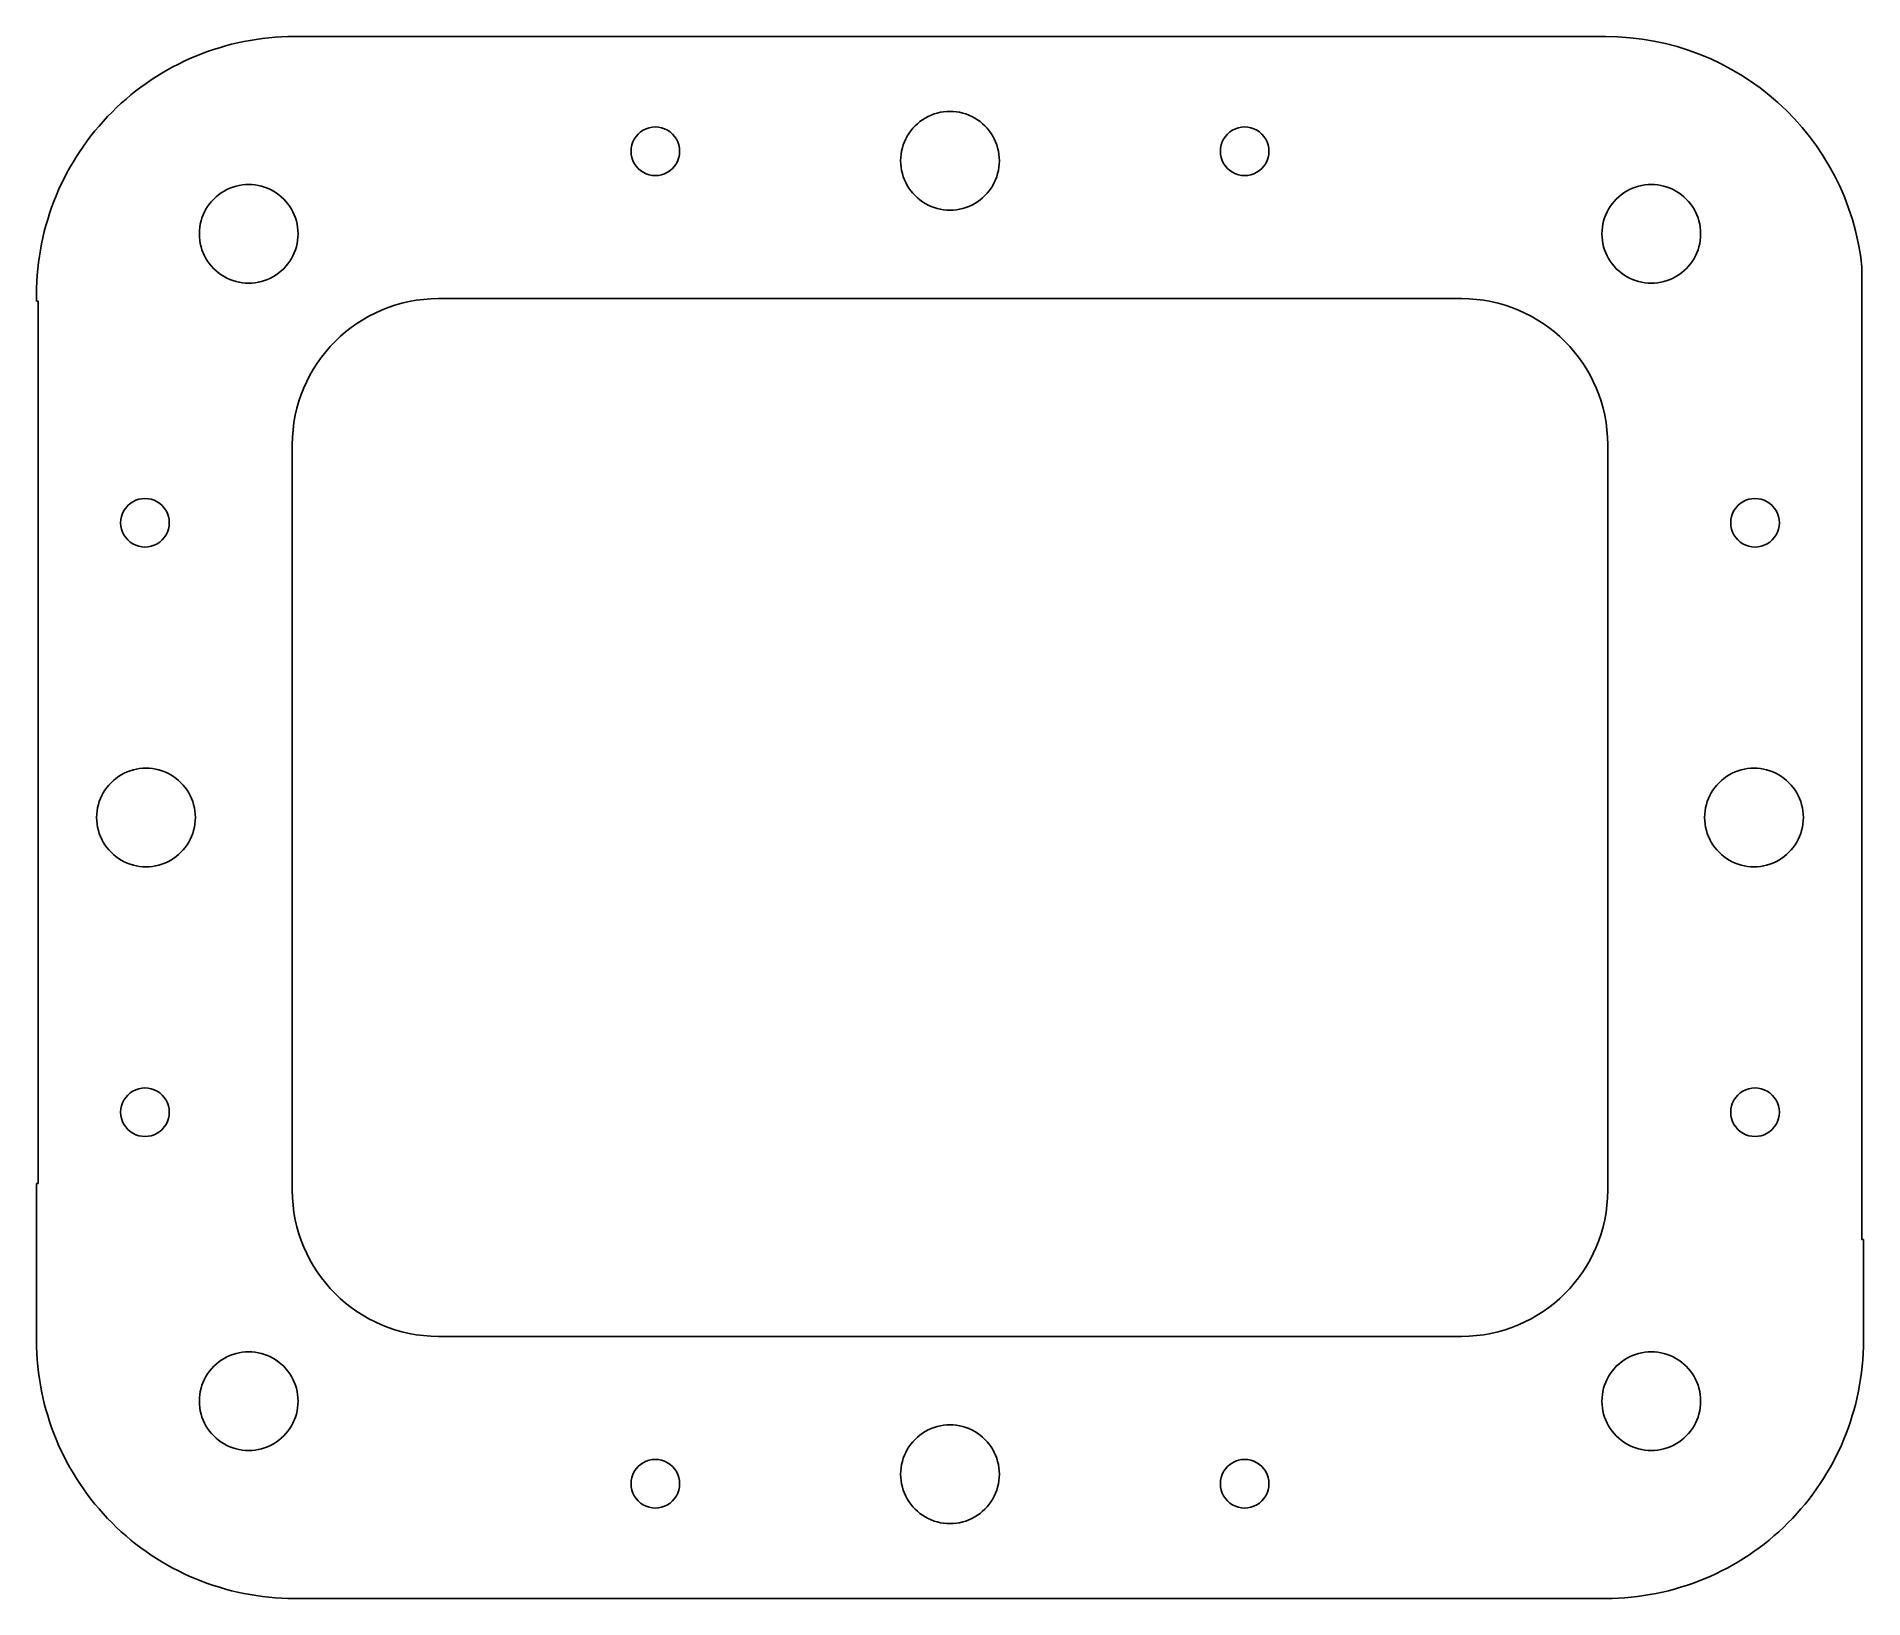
# Model space of a CAD drawing. Extents: x -62 to 62, y -53 to 53.
import ezdxf

# ---------------------------------------------------------------- set-up
doc = ezdxf.new("R2010")
doc.units = 0
doc.layers.get('0').update_dxf_attribs({"linetype": 'CONTINUOUS'})

msp = doc.modelspace()

# ---------------------------------------------------------------- linework, layer by layer
at = {"color": 7}
for points in [[(44.5, 53), (-44.5, 53)], [(61.9, 37.368154), (61.9, -28.64611)], [(-62, 35.5), (-62, 35.041316)], [(-61.9, 35.041316), (-62, 35.041316)], [(-61.9, -24.83756), (-61.9, 35.041316)], [(34.72, 35.215), (-34.72, 35.215)], [(-44.64, 25.295), (-44.64, -25.295)], [(44.64, -25.295), (44.64, 25.295)], [(-62, -24.83756), (-61.9, -24.83756)], [(-62, -24.83756), (-62, -35.5)], [(61.9, -28.64611), (62, -28.64611)], [(62, -35.5), (62, -28.64611)], [(-34.72, -35.215), (34.72, -35.215)], [(-44.5, -53), (44.5, -53)]]:
    msp.add_lwpolyline(points, dxfattribs=at)
for points in [[(-18.35, 45.215)], [(21.65, 45.215)], [(3.35, 44.57)], [(-44.25, 39.61)], [(50.95, 39.61)], [(-52.99, 20)], [(56.29, 20)], [(-51.22, 0)], [(57.92, 0)], [(-52.99, -20)], [(56.29, -20)], [(-44.25, -39.61)], [(50.95, -39.61)], [(3.35, -44.57)], [(-18.35, -45.215)], [(21.65, -45.215)]]:
    msp.add_lwpolyline(points, close=True, dxfattribs=at)
for points in [[(-44.5, 53), (-49.141289, 53), (-53.592482, 51.156255), (-56.874369, 47.874369)], [(61.9, 37.368154), (60.945441, 46.258925), (53.441867, 53), (44.5, 53)], [(-56.874369, 47.874369), (-60.156255, 44.592482), (-62, 40.141289), (-62, 35.5)], [(-1.675, 47.471185), (-2.711494, 46.872765), (-3.35, 45.76684), (-3.35, 44.57)], [(1.675, 47.471185), (0.638506, 48.069605), (-0.638506, 48.069605), (-1.675, 47.471185)], [(3.35, 44.57), (3.35, 45.76684), (2.711494, 46.872765), (1.675, 47.471185)], [(-20.825, 46.643942), (-21.335512, 46.349198), (-21.65, 45.804488), (-21.65, 45.215)], [(-19.175, 46.643942), (-19.685512, 46.938686), (-20.314488, 46.938686), (-20.825, 46.643942)], [(-18.35, 45.215), (-18.35, 45.804488), (-18.664488, 46.349198), (-19.175, 46.643942)], [(19.175, 46.643942), (18.664488, 46.349198), (18.35, 45.804488), (18.35, 45.215)], [(20.825, 46.643942), (20.314488, 46.938686), (19.685512, 46.938686), (19.175, 46.643942)], [(21.65, 45.215), (21.65, 45.804488), (21.335512, 46.349198), (20.825, 46.643942)], [(-21.65, 45.215), (-21.65, 44.625512), (-21.335512, 44.080802), (-20.825, 43.786058)], [(-19.175, 43.786058), (-18.664488, 44.080802), (-18.35, 44.625512), (-18.35, 45.215)], [(18.35, 45.215), (18.35, 44.625512), (18.664488, 44.080802), (19.175, 43.786058)], [(20.825, 43.786058), (21.335512, 44.080802), (21.65, 44.625512), (21.65, 45.215)], [(-20.825, 43.786058), (-20.314488, 43.491314), (-19.685512, 43.491314), (-19.175, 43.786058)], [(-3.35, 44.57), (-3.35, 43.37316), (-2.711494, 42.267235), (-1.675, 41.668815)], [(1.675, 41.668815), (2.711494, 42.267235), (3.35, 43.37316), (3.35, 44.57)], [(19.175, 43.786058), (19.685512, 43.491314), (20.314488, 43.491314), (20.825, 43.786058)], [(-49.275, 42.511185), (-50.311493, 41.912765), (-50.95, 40.80684), (-50.95, 39.61)], [(-45.925, 42.511185), (-46.961494, 43.109605), (-48.238506, 43.109605), (-49.275, 42.511185)], [(-44.25, 39.61), (-44.25, 40.80684), (-44.888506, 41.912765), (-45.925, 42.511185)], [(45.925, 42.511185), (44.888506, 41.912765), (44.25, 40.80684), (44.25, 39.61)], [(49.275, 42.511185), (48.238506, 43.109605), (46.961494, 43.109605), (45.925, 42.511185)], [(50.95, 39.61), (50.95, 40.80684), (50.311493, 41.912765), (49.275, 42.511185)], [(-1.675, 41.668815), (-0.638506, 41.070395), (0.638506, 41.070395), (1.675, 41.668815)], [(-50.95, 39.61), (-50.95, 38.41316), (-50.311493, 37.307235), (-49.275, 36.708815)], [(-45.925, 36.708815), (-44.888506, 37.307235), (-44.25, 38.41316), (-44.25, 39.61)], [(44.25, 39.61), (44.25, 38.41316), (44.888506, 37.307235), (45.925, 36.708815)], [(49.275, 36.708815), (50.311494, 37.307235), (50.95, 38.41316), (50.95, 39.61)], [(-49.275, 36.708815), (-48.238506, 36.110395), (-46.961493, 36.110395), (-45.925, 36.708815)], [(45.925, 36.708815), (46.961494, 36.110395), (48.238506, 36.110395), (49.275, 36.708815)], [(-34.72, 35.215), (-40.198665, 35.215), (-44.64, 30.773665), (-44.64, 25.295)], [(44.64, 25.295), (44.64, 30.773665), (40.198665, 35.215), (34.72, 35.215)], [(-55.465, 21.428942), (-55.975512, 21.134198), (-56.29, 20.589488), (-56.29, 20)], [(-53.815, 21.428942), (-54.325512, 21.723686), (-54.954488, 21.723686), (-55.465, 21.428942)], [(-52.99, 20), (-52.99, 20.589488), (-53.304488, 21.134198), (-53.815, 21.428942)], [(53.815, 21.428942), (53.304488, 21.134198), (52.99, 20.589488), (52.99, 20)], [(55.465, 21.428942), (54.954488, 21.723686), (54.325512, 21.723686), (53.815, 21.428942)], [(56.29, 20), (56.29, 20.589488), (55.975512, 21.134198), (55.465, 21.428942)], [(-56.29, 20), (-56.29, 19.410512), (-55.975512, 18.865802), (-55.465, 18.571058)], [(-53.815, 18.571058), (-53.304488, 18.865802), (-52.99, 19.410512), (-52.99, 20)], [(52.99, 20), (52.99, 19.410512), (53.304488, 18.865802), (53.815, 18.571058)], [(55.465, 18.571058), (55.975512, 18.865802), (56.29, 19.410512), (56.29, 20)], [(-55.465, 18.571058), (-54.954488, 18.276314), (-54.325512, 18.276314), (-53.815, 18.571058)], [(53.815, 18.571058), (54.325512, 18.276314), (54.954488, 18.276314), (55.465, 18.571058)], [(-56.245, 2.901185), (-57.281494, 2.302765), (-57.92, 1.19684), (-57.92, 0)], [(-52.895, 2.901185), (-53.931494, 3.499605), (-55.208506, 3.499605), (-56.245, 2.901185)], [(-51.22, 0), (-51.22, 1.19684), (-51.858506, 2.302765), (-52.895, 2.901185)], [(52.895, 2.901185), (51.858506, 2.302765), (51.22, 1.19684), (51.22, 0)], [(56.245, 2.901185), (55.208506, 3.499605), (53.931494, 3.499605), (52.895, 2.901185)], [(57.92, 0), (57.92, 1.19684), (57.281494, 2.302765), (56.245, 2.901185)], [(-57.92, 0), (-57.92, -1.19684), (-57.281494, -2.302765), (-56.245, -2.901185)], [(-52.895, -2.901185), (-51.858506, -2.302765), (-51.22, -1.19684), (-51.22, 0)], [(51.22, 0), (51.22, -1.19684), (51.858506, -2.302765), (52.895, -2.901185)], [(56.245, -2.901185), (57.281494, -2.302765), (57.92, -1.19684), (57.92, 0)], [(-56.245, -2.901185), (-55.208506, -3.499605), (-53.931494, -3.499605), (-52.895, -2.901185)], [(52.895, -2.901185), (53.931494, -3.499605), (55.208506, -3.499605), (56.245, -2.901185)], [(-55.465, -18.571058), (-55.975512, -18.865802), (-56.29, -19.410512), (-56.29, -20)], [(-53.815, -18.571058), (-54.325512, -18.276314), (-54.954488, -18.276314), (-55.465, -18.571058)], [(-52.99, -20), (-52.99, -19.410512), (-53.304488, -18.865802), (-53.815, -18.571058)], [(53.815, -18.571058), (53.304488, -18.865802), (52.99, -19.410512), (52.99, -20)], [(55.465, -18.571058), (54.954488, -18.276314), (54.325512, -18.276314), (53.815, -18.571058)], [(56.29, -20), (56.29, -19.410512), (55.975512, -18.865802), (55.465, -18.571058)], [(-56.29, -20), (-56.29, -20.589488), (-55.975512, -21.134198), (-55.465, -21.428942)], [(-53.815, -21.428942), (-53.304488, -21.134198), (-52.99, -20.589488), (-52.99, -20)], [(52.99, -20), (52.99, -20.589488), (53.304488, -21.134198), (53.815, -21.428942)], [(55.465, -21.428942), (55.975512, -21.134198), (56.29, -20.589488), (56.29, -20)], [(-55.465, -21.428942), (-54.954488, -21.723686), (-54.325512, -21.723686), (-53.815, -21.428942)], [(53.815, -21.428942), (54.325512, -21.723686), (54.954488, -21.723686), (55.465, -21.428942)], [(-44.64, -25.295), (-44.64, -30.773665), (-40.198665, -35.215), (-34.72, -35.215)], [(34.72, -35.215), (40.198665, -35.215), (44.64, -30.773665), (44.64, -25.295)], [(-62, -35.5), (-62, -40.141289), (-60.156255, -44.592482), (-56.874369, -47.874369)], [(56.874369, -47.874369), (60.156255, -44.592482), (62, -40.141289), (62, -35.5)], [(-49.275, -36.708815), (-50.311493, -37.307235), (-50.95, -38.41316), (-50.95, -39.61)], [(-45.925, -36.708815), (-46.961494, -36.110395), (-48.238506, -36.110395), (-49.275, -36.708815)], [(-44.25, -39.61), (-44.25, -38.41316), (-44.888506, -37.307235), (-45.925, -36.708815)], [(45.925, -36.708815), (44.888506, -37.307235), (44.25, -38.41316), (44.25, -39.61)], [(49.275, -36.708815), (48.238506, -36.110395), (46.961494, -36.110395), (45.925, -36.708815)], [(50.95, -39.61), (50.95, -38.41316), (50.311493, -37.307235), (49.275, -36.708815)], [(-50.95, -39.61), (-50.95, -40.80684), (-50.311493, -41.912765), (-49.275, -42.511185)], [(-45.925, -42.511185), (-44.888506, -41.912765), (-44.25, -40.80684), (-44.25, -39.61)], [(44.25, -39.61), (44.25, -40.80684), (44.888506, -41.912765), (45.925, -42.511185)], [(49.275, -42.511185), (50.311494, -41.912765), (50.95, -40.80684), (50.95, -39.61)], [(-1.675, -41.668815), (-2.711494, -42.267235), (-3.35, -43.37316), (-3.35, -44.57)], [(1.675, -41.668815), (0.638506, -41.070395), (-0.638506, -41.070395), (-1.675, -41.668815)], [(3.35, -44.57), (3.35, -43.37316), (2.711494, -42.267235), (1.675, -41.668815)], [(-49.275, -42.511185), (-48.238506, -43.109605), (-46.961493, -43.109605), (-45.925, -42.511185)], [(45.925, -42.511185), (46.961494, -43.109605), (48.238506, -43.109605), (49.275, -42.511185)], [(-20.825, -43.786058), (-21.335512, -44.080802), (-21.65, -44.625512), (-21.65, -45.215)], [(-19.175, -43.786058), (-19.685512, -43.491314), (-20.314488, -43.491314), (-20.825, -43.786058)], [(-18.35, -45.215), (-18.35, -44.625512), (-18.664488, -44.080802), (-19.175, -43.786058)], [(-3.35, -44.57), (-3.35, -45.76684), (-2.711494, -46.872765), (-1.675, -47.471185)], [(1.675, -47.471185), (2.711494, -46.872765), (3.35, -45.76684), (3.35, -44.57)], [(19.175, -43.786058), (18.664488, -44.080802), (18.35, -44.625512), (18.35, -45.215)], [(20.825, -43.786058), (20.314488, -43.491314), (19.685512, -43.491314), (19.175, -43.786058)], [(21.65, -45.215), (21.65, -44.625512), (21.335512, -44.080802), (20.825, -43.786058)], [(-21.65, -45.215), (-21.65, -45.804488), (-21.335512, -46.349198), (-20.825, -46.643942)], [(-19.175, -46.643942), (-18.664488, -46.349198), (-18.35, -45.804488), (-18.35, -45.215)], [(18.35, -45.215), (18.35, -45.804488), (18.664488, -46.349198), (19.175, -46.643942)], [(20.825, -46.643942), (21.335512, -46.349198), (21.65, -45.804488), (21.65, -45.215)], [(-20.825, -46.643942), (-20.314488, -46.938686), (-19.685512, -46.938686), (-19.175, -46.643942)], [(19.175, -46.643942), (19.685512, -46.938686), (20.314488, -46.938686), (20.825, -46.643942)], [(-56.874369, -47.874369), (-53.592482, -51.156255), (-49.141289, -53), (-44.5, -53)], [(-1.675, -47.471185), (-0.638506, -48.069605), (0.638506, -48.069605), (1.675, -47.471185)], [(44.5, -53), (49.141289, -53), (53.592482, -51.156255), (56.874369, -47.874369)]]:
    msp.add_open_spline(points, degree=3, dxfattribs=at)

doc.saveas('drawing.dxf')
